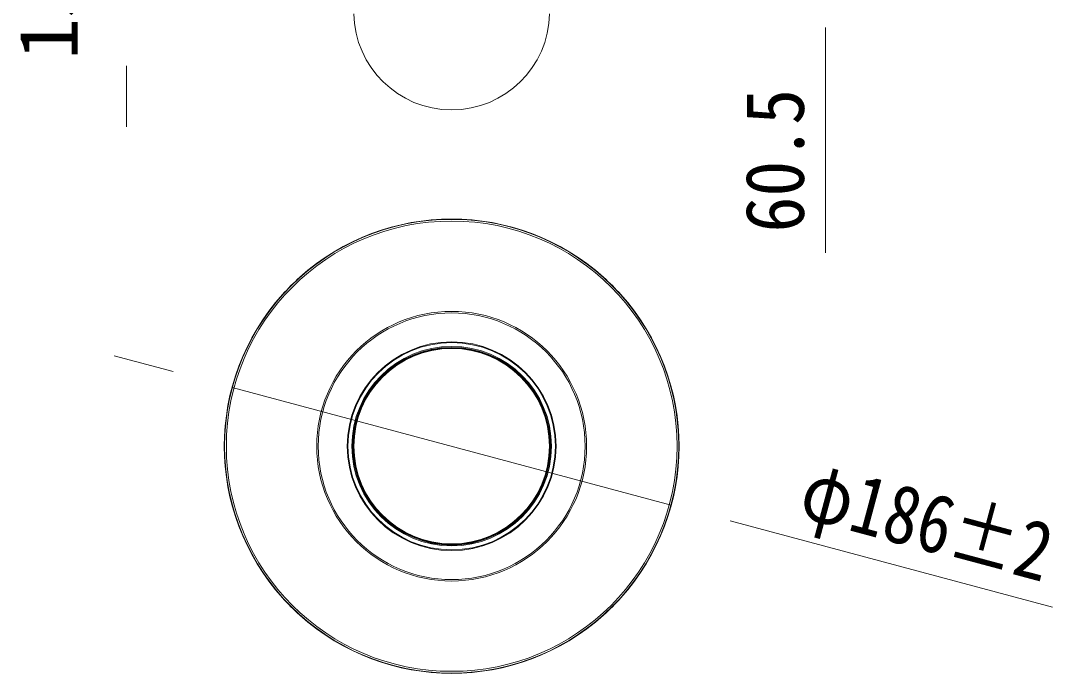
# Model space of a CAD drawing. Units: millimetres on the paper. Extents: x -63 to 65, y -59 to 59.
# Drawn here: x -17.85 to 24.43, y 3.86 to 30.63 of the extents above; entities that cross this region are included whole.
import ezdxf
from ezdxf.enums import TextEntityAlignment as Align

# ---------------------------------------------------------------- set-up
doc = ezdxf.new("R2010")
doc.units = ezdxf.units.MM
doc.layers.add('0-2_GAIKEI', color=4, linetype='Continuous', lineweight=9)
doc.layers.add('0-3_SUNPO', color=7, linetype='Continuous', lineweight=9)
doc.styles.add('ＭＳ ゴシック', font='')
doc.styles.get('ＭＳ ゴシック').set_extended_font_data('MS Gothic')

msp = doc.modelspace()

# ---------------------------------------------------------------- linework, layer by layer
at = {"layer": '0-2_GAIKEI', "color": 7}
for p, q in [((-6.407, 20.104), (-6.411, 20.108)), ((6.037, 20.104), (6.041, 20.108)), ((-7.115, 19.397), (-7.118, 19.401)), ((6.744, 19.397), (6.748, 19.401)), ((-7.115, 6.952), (-7.118, 6.949)), ((6.744, 6.952), (6.748, 6.949)), ((-6.407, 6.245), (-6.411, 6.242)), ((6.037, 6.245), (6.041, 6.242))]:
    msp.add_line(p, q, dxfattribs=at)
at = {"layer": '0-2_GAIKEI'}
for p, q in [((2.369, 16.318), (2.372, 16.322)), ((3.208, 15.386), (3.212, 15.389)), ((-3.797, 15.007), (-3.801, 15.01)), ((-4.184, 13.815), (-4.189, 13.816)), ((1.26, 9.391), (1.262, 9.387)), ((0.034, 9.131), (0.034, 9.126))]:
    msp.add_line(p, q, dxfattribs=at)
at = {"layer": '0-2_GAIKEI', "color": 7}
for radius in [9.304, 5.53, 4.25]:
    msp.add_circle((-0.185, 13.175), radius, dxfattribs=at)
at = {"layer": '0-2_GAIKEI'}
for radius in [9.234, 5.469, 4.28, 4.091, 4.055, 4.044, 4.024, 4.009]:
    msp.add_circle((-0.185, 13.175), radius, dxfattribs=at)
at = {"layer": '0-2_GAIKEI', "color": 7}
for centre, radius, start, end in [((-0.185, 30.981), 4.01, 181, 359), ((-0.185, 13.175), 9.318, 48.0758, 131.9242), ((-0.185, 13.175), 9.313, 131.9224, 138.0776), ((-0.185, 13.175), 9.313, 41.9224, 48.0776), ((-0.185, 13.175), 9.318, 138.0758, 221.9241), ((-0.185, 13.175), 9.318, 318.0758, 41.9242), ((-0.185, 13.175), 9.313, 221.9224, 228.0776), ((-0.185, 13.175), 9.313, 311.9224, 318.0776), ((-0.185, 13.175), 9.318, 228.0758, 311.9242)]:
    msp.add_arc(centre, radius, start, end, dxfattribs=at)
at = {"layer": '0-2_GAIKEI'}
for centre, radius, start, end in [((-1.055, 17.268), 0.135, 266.6089, 297.3911), ((2.463, 16.434), 0.15, 216.3322, 230.903), ((-0.185, 13.175), 4.05, 33.097, 50.903), ((3.333, 15.468), 0.15, 213.097, 227.6679), ((-0.185, 13.175), 4.05, 153.097, 170.903), ((-3.931, 15.075), 0.15, 333.097, 347.6676), ((-4.332, 13.839), 0.15, 336.3324, 350.903), ((3.809, 11.877), 0.15, 147.4289, 176.5711), ((-3.306, 10.364), 0.15, 27.4292, 56.5708), ((-0.185, 13.175), 4.05, 273.097, 290.903), ((1.313, 9.251), 0.15, 96.3319, 110.903), ((0.042, 8.981), 0.15, 93.097, 107.6681)]:
    msp.add_arc(centre, radius, start, end, dxfattribs=at)
at = {"layer": '0-3_SUNPO'}
for p, q in [((15.133, 30.351), (15.133, 21.101)), ((-13.504, 28.781), (-13.504, 26.281)), ((-11.601, 16.234), (-14.016, 16.881)), ((-9.186, 15.586), (8.816, 10.763)), ((24.431, 6.579), (11.23, 10.116))]:
    msp.add_line(p, q, dxfattribs=at)

# ---------------------------------------------------------------- texts
at = {"layer": '0-3_SUNPO', "style": 'ＭＳ ゴシック'}
for s, rotation, width, p in [('15.7', 90, 1.05, (-14.791, 29.024)), ('60.5', 90, 0.9, (14.971, 21.94)), ('φ186±2', 345, 0.85, (13.752, 9.608))]:
    msp.add_text(s, height=2.405, rotation=rotation, dxfattribs=dict(at, width=width)).set_placement(p, align=Align.BOTTOM_LEFT)

doc.saveas('drawing.dxf')
